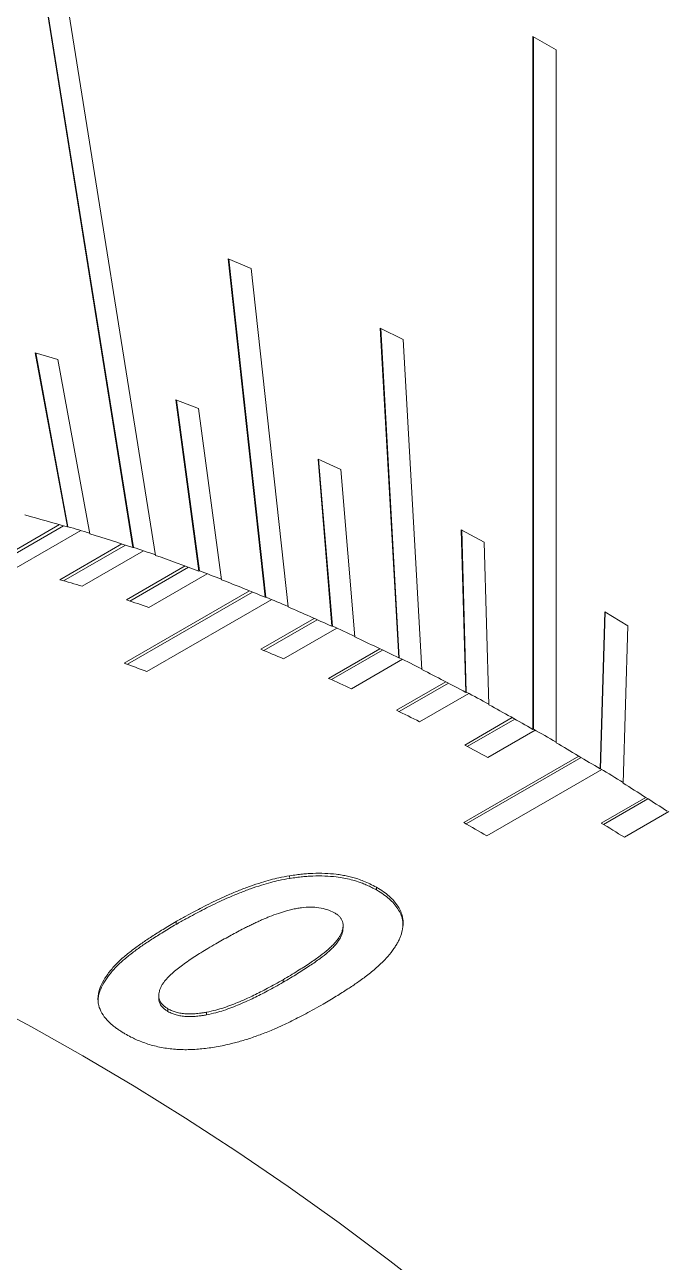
# Model space of a CAD drawing. Header units: inches. Extents: x 0.1 to 10.9, y 0 to 8.5.
# Drawn here: x 9.3309 to 9.4786, y 7.3374 to 7.6217 of the extents above; entities that cross this region are included whole.
import ezdxf

# ---------------------------------------------------------------- set-up
doc = ezdxf.new("R2010")
doc.units = ezdxf.units.IN
doc.header["$MEASUREMENT"] = 0

msp = doc.modelspace()

# ---------------------------------------------------------------- linework, layer by layer
at = {"color": 7, "linetype": 'Continuous', "lineweight": 18}
for p, q in [((9.3558123004, 7.5015689384), (9.3283207696, 7.6734770439)), ((9.3559183664, 7.501630169), (9.328443338, 7.6734350827)), ((9.3610091359, 7.4997898095), (9.3335176051, 7.671697915)), ((9.4477433567, 7.6190387946), (9.4530466576, 7.6159772642)), ((9.4477433567, 7.4598045373), (9.4477433567, 7.6190387946)), ((9.4478494227, 7.4598657679), (9.4478494227, 7.618977564)), ((9.4530466576, 7.4567430068), (9.4530466576, 7.6159772642)), ((9.3829793241, 7.5656784319), (9.3777234295, 7.5678955871)), ((9.3862145831, 7.4901532717), (9.3777234295, 7.5678955871)), ((9.3863206491, 7.4902145023), (9.3778416292, 7.5678457256)), ((9.3914704776, 7.4879361164), (9.3829793241, 7.5656784319)), ((9.4179403815, 7.549355203), (9.4126489455, 7.5520004639)), ((9.416904042, 7.4762110097), (9.4126489455, 7.5520004639)), ((9.417010108, 7.4762722403), (9.4127616114, 7.5519441407)), ((9.422195478, 7.4735657487), (9.4179403815, 7.549355203)), ((9.3385309157, 7.5447915975), (9.3333723502, 7.5463486039)), ((9.3407614281, 7.506312888), (9.3333723502, 7.5463486039)), ((9.3408674941, 7.5063741186), (9.3334966409, 7.5463110893)), ((9.3459199935, 7.5047558815), (9.3385309157, 7.5447915975)), ((9.3708966395, 7.5335022195), (9.3656673488, 7.5355014801)), ((9.3709690052, 7.4961803898), (9.3656673488, 7.5355014801)), ((9.3710750712, 7.4962416204), (9.3657878839, 7.5354553972)), ((9.3761982959, 7.4941811292), (9.3708966395, 7.5335022195)), ((9.4036180799, 7.5194922808), (9.3983414625, 7.5219248499)), ((9.4015319751, 7.483494328), (9.3983414625, 7.5219248499)), ((9.4016380411, 7.4835555586), (9.3984570352, 7.5218715698)), ((9.4068085925, 7.4810617589), (9.4036180799, 7.5194922808)), ((9.3238837297, 7.4981473612), (9.3389471033, 7.5068432616)), ((9.3248120793, 7.4979236494), (9.3398219294, 7.5065886514)), ((9.3438635679, 7.5054786233), (9.3289825305, 7.4968879833)), ((9.3408674941, 7.5063741186), (9.3407614281, 7.506312888)), ((9.4365488244, 7.502824469), (9.4312484906, 7.505679462)), ((9.4323135833, 7.4683114664), (9.4312484906, 7.505679462)), ((9.4324196494, 7.468372697), (9.4313579828, 7.5056204846)), ((9.3390242686, 7.4941903636), (9.3532686909, 7.5024134935)), ((9.3398888231, 7.4939447619), (9.3540897346, 7.5021427736)), ((9.3559183664, 7.501630169), (9.3558123004, 7.5015689384)), ((9.4376139172, 7.4654564734), (9.4365488244, 7.502824469)), ((9.3582669837, 7.5008350206), (9.3441707541, 7.4926974405)), ((9.3542998507, 7.4895437847), (9.367821061, 7.4973494133)), ((9.3551063545, 7.4892805122), (9.3685919062, 7.4970655556)), ((9.3710750712, 7.4962416204), (9.3709690052, 7.4961803898)), ((9.3728897548, 7.4955559218), (9.3594877806, 7.4878191268)), ((9.3537820509, 7.4750286677), (9.3825713532, 7.4916483781)), ((9.3545352662, 7.4747513573), (9.3832951404, 7.4913540793)), ((9.3863206491, 7.4902145023), (9.3862145831, 7.4901532717)), ((9.3876999518, 7.4896395315), (9.3590051345, 7.4730743661)), ((9.3851819132, 7.4782052497), (9.397489248, 7.4853101229)), ((9.3858858378, 7.4779170728), (9.3981687407, 7.4850078418)), ((9.4631760971, 7.450699741), (9.4642411899, 7.4868380067)), ((9.4632821631, 7.4507609716), (9.4643435924, 7.4867749338)), ((9.4642411899, 7.4868380067), (9.4695415237, 7.4835733645)), ((9.4026679803, 7.4830863061), (9.3904338173, 7.4760236741)), ((9.4016380411, 7.4835555586), (9.4015319751, 7.483494328)), ((9.4684764309, 7.4474350988), (9.4695415237, 7.4835733645)), ((9.4007509474, 7.4715270421), (9.4125464114, 7.4783364185)), ((9.4014089765, 7.4712308009), (9.4131840535, 7.4780284082)), ((9.417766077, 7.4758986419), (9.4060253038, 7.4691208379)), ((9.417010108, 7.4762722403), (9.416904042, 7.4762110097)), ((9.4163801778, 7.4641867338), (9.4277160781, 7.4707308097)), ((9.4169952265, 7.463884931), (9.4283140433, 7.4704191448)), ((9.4329679317, 7.4680806345), (9.421670591, 7.4615588186)), ((9.4324196494, 7.468372697), (9.4323135833, 7.4683114664)), ((9.4320506531, 7.4561932253), (9.4429727386, 7.4624984111)), ((9.4326252507, 7.4558881176), (9.4435329719, 7.4621850109)), ((9.4482484023, 7.4596378905), (9.4373507082, 7.4533467856)), ((9.4478494227, 7.4598657679), (9.4477433567, 7.4598045373)), ((9.4318334694, 7.4383716181), (9.4582919022, 7.4536457462)), ((9.4323698326, 7.4380652571), (9.4588161552, 7.4533323942)), ((9.4635832993, 7.4505773792), (9.4371367397, 7.4353101053)), ((9.4632821631, 7.4507609716), (9.4631760971, 7.450699741)), ((9.4634393061, 7.4382861586), (9.4736499175, 7.4441806191)), ((9.4639393966, 7.4379804239), (9.4741397789, 7.4438689793)), ((9.4789492227, 7.4409073127), (9.4687393611, 7.435013285)), ((9.391820913, 7.4261827712), (9.3918353364, 7.4255622657)), ((9.4118050476, 7.4235141332), (9.4118048003, 7.4229018705)), ((9.3657287299, 7.4156212088), (9.3657478899, 7.4149981422)), ((9.4040946794, 7.4141009346), (9.4040993194, 7.4147073873)), ((9.3903159046, 7.4016776275), (9.3903250696, 7.4022846508)), ((9.3617374577, 7.3986421881), (9.3617413477, 7.3980241972)), ((9.363854494, 7.3949781043), (9.3638549887, 7.395590224)), ((9.372723514, 7.3942021048), (9.3727299843, 7.3948107296))]:
    msp.add_line(p, q, dxfattribs=at)
at = {"color": 7, "linetype": 'Continuous', "lineweight": 18, "flags": 128}
for points in [[(9.34432899, 7.3848038505), (9.3325289302, 7.3914375023), (9.3207369576, 7.3977098523), (9.3089611538, 7.4036166019), (9.2972095894, 7.4091537027), (9.2854903182, 7.41431736), (9.2738113722, 7.4191040348), (9.2621807554, 7.4235104466), (9.2506064388, 7.4275335755), (9.2390963551, 7.4311706642), (9.2276583925, 7.4344192199), (9.2163003901, 7.4372770164), (9.2050301322, 7.439742095), (9.1938553427, 7.4418127664), (9.1827836803, 7.4434876112), (9.171822733, 7.4447654818), (9.1609800129, 7.4456455023)], [(9.4264772246, 7.3286641138), (9.4148466077, 7.3376861264), (9.4031676617, 7.3463836757), (9.3914483905, 7.3547508008), (9.3796968261, 7.3627817675), (9.3679210223, 7.3704710716), (9.3561290497, 7.3778134433), (9.34432899, 7.3848038505)]]:
    msp.add_lwpolyline(points, dxfattribs=at)
at = {"color": 7, "linetype": 'Continuous', "lineweight": 18}
for centre, radius, start, end in [((9.225600156, 7.1157917773), 0.407147217177203, 73.5696711862, 75.0043498576), ((9.2223675647, 7.10444513), 0.4190335847425949, 72.8540348373, 73.5730058623), ((9.2185972127, 7.0925981704), 0.431375786696615, 71.4527177685, 72.8331595111), ((9.2147443087, 7.0807818557), 0.4438957280774796, 70.7636828398, 71.4559120388), ((9.2103432258, 7.0684943791), 0.4568544240264334, 69.4153579731, 70.7439848265), ((9.2058617287, 7.0562696235), 0.4699689422067929, 68.7516530931, 69.4184026673), ((9.2294008746, 7.1066735595), 0.402723927721207, 73.4421072527, 74.2044913258), ((9.200826101, 7.0436058352), 0.4835012950447932, 67.4537465516, 68.7330968993), ((9.1957160702, 7.0310375944), 0.4971655038387991, 66.8140602707, 67.4566363286), ((9.2219828761, 7.0828569284), 0.4276704114562451, 71.2450826312, 71.9775234298), ((9.190050571, 7.0180651353), 0.511222767158001, 65.5639341803, 66.7966060445), ((9.1843204593, 7.0052215086), 0.5253859483376346, 64.9469399396, 65.5666667955), ((9.1780382502, 6.9920108384), 0.5399135785684727, 63.7419393176, 64.9305450318), ((9.2031505462, 7.0325721953), 0.4813774378642649, 67.1041629009, 67.7810579087), ((9.1717048714, 6.9789624519), 0.5545193277002706, 63.146315071, 63.7445149716), ((9.1973256152, 7.0489250391), 0.4539195066396668, 69.1338852186, 69.8378095833), ((9.164827514, 6.9655862041), 0.5694571860006049, 61.9838043995, 63.1309353173), ((9.1917390517, 7.0063929739), 0.5099369312897094, 65.151453515, 65.8028329801), ((9.1579159234, 6.9524055679), 0.5844436447492463, 61.4082476246, 61.9862251731), ((9.1504732051, 6.9389378839), 0.5997262822325078, 60.2856386072, 61.3938383756), ((9.1790314662, 6.9797266768), 0.5394774858113037, 63.2712695159, 63.8986476885), ((9.1430164958, 6.9256987319), 0.615026451210064, 59.7288774262, 60.2879079839), ((9.1650773462, 6.9527328473), 0.5698658604121708, 61.459163257, 62.0640347461), ((9.1350461689, 6.9122145794), 0.6305834750834024, 58.6436493326, 59.7153943568), ((9.127085185, 6.898991195), 0.6461256027217194, 58.1044504117, 58.6457718011), ((9.1186326231, 6.8855656789), 0.6618821155290129, 57.0541643386, 58.0918501433), ((9.1340350376, 6.9163896886), 0.6009567710670948, 59.710775796, 60.2946007367), ((9.1337205459, 6.8984154049), 0.6325937807795209, 58.0218720086, 58.5860655587)]:
    msp.add_arc(centre, radius, start, end, dxfattribs=at)
for points, knots in [([(9.365728729885197, 7.415621208849728), (9.366475891040542, 7.41604164633003), (9.367879481850185, 7.416831465473008), (9.369878031680859, 7.417923481362874), (9.371804563109704, 7.418942909010119), (9.373735336176983, 7.419916206238724), (9.375738201503433, 7.420874366054142), (9.377916403411794, 7.421855569106613), (9.380253517055493, 7.422833057284996), (9.382786219046361, 7.423794409196912), (9.385166782485552, 7.424586531703772), (9.387340131556536, 7.425224812579138), (9.38950478432865, 7.425745428639724), (9.39098594946689, 7.426025109361024), (9.391820913011752, 7.426182771191199)], [0, 0, 0, 0, 0.0976219065588659, 0.183389098704539, 0.2573211986089989, 0.3418631877024061, 0.4227444354013714, 0.5000324445446109, 0.5994575027730801, 0.6915669597918992, 0.7821006715535478, 0.8549690867608752, 0.918243062635866, 1, 1, 1, 1]), ([(9.365747889854855, 7.414998142230612), (9.366491294319555, 7.415416735462779), (9.367890915723486, 7.416204828721699), (9.369889807650033, 7.417296637773038), (9.37178091795984, 7.418298318111951), (9.373709710965827, 7.41926765990406), (9.37570874724471, 7.420228228011552), (9.377925602895886, 7.421229678344643), (9.380272001827748, 7.422210701881601), (9.382804144469706, 7.423172542020819), (9.385184075750441, 7.42396487289091), (9.387356643935492, 7.424603514122258), (9.389520384443864, 7.425124423798668), (9.391000840109633, 7.42540443196998), (9.391835336414692, 7.425562265662503)], [0, 0, 0, 0, 0.0971687007326336, 0.1829413190197113, 0.2573379016757509, 0.3370436801620227, 0.421745334175582, 0.5000568618937158, 0.5995122027112882, 0.6916174569541086, 0.7821465367439152, 0.8550063258085083, 0.9182706458780387, 1, 1, 1, 1]), ([(9.391820913011752, 7.426182771191199), (9.39233640965049, 7.426253560393143), (9.393316921258595, 7.426388206536333), (9.394724195184866, 7.426546449623785), (9.395988857738308, 7.426659639205804), (9.39770291876669, 7.426755319221747), (9.399886530593596, 7.426754929822577), (9.402125551058225, 7.426579609170139), (9.403855052648447, 7.426327514295039), (9.405134066089543, 7.426081236957647), (9.406357818052163, 7.425781498376581), (9.4076042927839, 7.425411650743275), (9.408911179938476, 7.424919435403681), (9.410339778337159, 7.424279429508007), (9.41129692686525, 7.4237795199006), (9.411805047620572, 7.42351413324445)], [0, 0, 0, 0, 0.0731481481224376, 0.1391330281444795, 0.1980513674437377, 0.2500393517983072, 0.3774258517336251, 0.4999747455535062, 0.5632655146980683, 0.6257497467200449, 0.6877756354491286, 0.7485286561431976, 0.8209738134640034, 0.9049604962497548, 1, 1, 1, 1]), ([(9.391835336414692, 7.425562265662503), (9.392350651794104, 7.425633193006764), (9.39333076679692, 7.425768094771774), (9.394737414531287, 7.425926721560944), (9.396001368369811, 7.426040264183325), (9.397714489352682, 7.426136416858969), (9.399896750085327, 7.426136848820412), (9.40228415144783, 7.425950364798715), (9.404296822027762, 7.425642684235354), (9.40596742609681, 7.425278505926305), (9.407378231861953, 7.42487226825993), (9.408575572183803, 7.424438338924788), (9.40962812677438, 7.423993933225117), (9.410718254620486, 7.423478781288557), (9.411436765035091, 7.423097281980615), (9.411804800257357, 7.422901870501897)], [0, 0, 0, 0, 0.0731891182640117, 0.1392035939915319, 0.1981401358189181, 0.2501349615611895, 0.3775669617492278, 0.5000965832794617, 0.5844145537993062, 0.6674427741755746, 0.7489532162690089, 0.8040365453747372, 0.8645106344743909, 0.9305996715673075, 1, 1, 1, 1]), ([(9.411805047620572, 7.42351413324445), (9.412344010566935, 7.423177168444266), (9.41338492034189, 7.422526381675544), (9.41471257901692, 7.421483654144754), (9.415831967793773, 7.420389194542177), (9.416723689638044, 7.419220666755856), (9.41739057303204, 7.417968255557903), (9.417845670500974, 7.416519689213541), (9.417965470758828, 7.414849946055301), (9.417690358745682, 7.41336366452821), (9.41729903388353, 7.412225617848522), (9.416957891962708, 7.411439702065608), (9.416541721102623, 7.410641389618831), (9.416050046733767, 7.409830814638497), (9.415248137956318, 7.4086629635819), (9.413975908036834, 7.407132384980311), (9.412055845384236, 7.405254485707491), (9.409857982794362, 7.403423665339007), (9.407528936877377, 7.401709669983505), (9.405096757366918, 7.400078788261192), (9.402450823199139, 7.398409382272864), (9.400534340467075, 7.397274767626393), (9.39952854923241, 7.396679309369945)], [0, 0, 0, 0, 0.044585854570384, 0.0861095408507624, 0.1249516261286939, 0.1668789881227122, 0.2083539324639362, 0.2499706686087317, 0.3069829743125539, 0.3668684978267853, 0.3919176370962218, 0.4176867892189118, 0.4442377137425338, 0.4716268822953457, 0.4999057451445547, 0.56465984585575, 0.6345463324299371, 0.7099961541222983, 0.7799579545525918, 0.8456875592117948, 0.9190151323839275, 0.9999999999999999, 0.9999999999999999, 0.9999999999999999, 0.9999999999999999]), ([(9.411804800257357, 7.422901870501897), (9.412343201419969, 7.422565225549189), (9.413382943198723, 7.421915108413038), (9.414708934979009, 7.420873449858731), (9.415826133635479, 7.419779877504672), (9.416717674908254, 7.418612220510474), (9.417377131447473, 7.417360787656491), (9.417828374844179, 7.415993704075978), (9.417847187268588, 7.415038953514234), (9.417857384911475, 7.4145214122838)], [0, 0, 0, 0, 0.1490107482576002, 0.2877644240126915, 0.4175362940605566, 0.5577127103806577, 0.6963351288180641, 0.8353925125909627, 1, 1, 1, 1]), ([(9.40209994679502, 7.417668568407363), (9.401550150771726, 7.417924619051327), (9.400483813950617, 7.418421232737421), (9.39859226161656, 7.418860362629431), (9.396586517339841, 7.41899430470793), (9.394848119157869, 7.41887908459457), (9.39340860647427, 7.418662906189708), (9.39226062388002, 7.418421495793091), (9.39085474589834, 7.418056675195368), (9.389147192615628, 7.417515082424375), (9.387601302173916, 7.416936856265312), (9.386400236808985, 7.416446151044826), (9.385569652477512, 7.416089720155191), (9.384705152250383, 7.415702978133812), (9.38380686385865, 7.415285799302375), (9.382874760748827, 7.41483821332085), (9.381908787227166, 7.414360246888013), (9.380263098614618, 7.413523090455141), (9.37787453543166, 7.412252088459537), (9.375876011418521, 7.411117858566183), (9.374821933325372, 7.410519633638526)], [0, 0, 0, 0, 0.064398261909709, 0.124901299718743, 0.1840968125609897, 0.2477000654995279, 0.2836969443289757, 0.3198460154816931, 0.3591338818254808, 0.4243437199022739, 0.4975141395338414, 0.5272448910714901, 0.5587580008700329, 0.592068519774934, 0.6271891878866247, 0.6641308725513713, 0.7029029099171097, 0.7435133737838675, 0.8647216985620858, 1, 1, 1, 1]), ([(9.390325069614798, 7.402284650846251), (9.391444705718696, 7.402949542867658), (9.393549437429012, 7.40419943050215), (9.396386078792185, 7.406023215189446), (9.39872629772832, 7.407659952141766), (9.400359606056774, 7.408947581065989), (9.401435362079274, 7.409930137885511), (9.402132195994367, 7.41064855334553), (9.402724127715297, 7.411352082287475), (9.403210676357356, 7.41204078705245), (9.403592540764414, 7.412714542584093), (9.403892149044951, 7.413434319340642), (9.404082888541286, 7.414186279242789), (9.404121952662567, 7.414955844144159), (9.403987807732243, 7.415638223355548), (9.40370509100402, 7.41623570063293), (9.403325078687429, 7.416743763712401), (9.402777028035493, 7.417220353444424), (9.402343132252886, 7.417507584238153), (9.40209994679502, 7.417668568407363)], [0, 0, 0, 0, 0.152245839909159, 0.2861971366462471, 0.4020497105605852, 0.5001078704536788, 0.5473330173850571, 0.592121900378554, 0.6346126520418827, 0.6749670113314845, 0.7133737171221949, 0.7500515876238544, 0.7954278753090596, 0.8368595268310569, 0.8750584441947741, 0.9068013673818607, 0.9375429128290198, 0.9649946923904661, 1, 1, 1, 1]), ([(9.35398389414259, 7.38984060500946), (9.353717325674367, 7.390000819325675), (9.353178481645802, 7.390324678063204), (9.352416075964866, 7.390829151766177), (9.351700237755912, 7.391347946311677), (9.351044283921237, 7.391874202917346), (9.350447828798131, 7.392407919722943), (9.349563723564028, 7.393299178884564), (9.348582554166859, 7.394599882583979), (9.347950957515767, 7.396140546759091), (9.347746631230462, 7.397487812522509), (9.347790709798701, 7.398640431439777), (9.348086135015489, 7.400038596046681), (9.348782467319554, 7.401709103653478), (9.350001104491668, 7.403626710175866), (9.351584330236356, 7.405534528494499), (9.353491843852119, 7.407355360243727), (9.355621435313171, 7.409062786373225), (9.357824035769717, 7.410676289589603), (9.360205543833628, 7.412262186782923), (9.362820079731295, 7.41390289338243), (9.36472459497563, 7.415028005660941), (9.365728729885197, 7.415621208849728)], [0, 0, 0, 0, 0.0219121217399999, 0.0442933705983589, 0.066174030854379, 0.0876059905566751, 0.108644457963884, 0.1293477894781526, 0.1900054493727228, 0.2499695021786877, 0.2878412150601661, 0.3261509670375763, 0.3660625513771874, 0.4296561892088175, 0.4986061323205728, 0.5707356667803409, 0.641013029989483, 0.7104200410548377, 0.779640937405111, 0.8446744401535966, 0.9181062911134059, 1, 1, 1, 1]), ([(9.347803442810868, 7.39709720673728), (9.347804969427408, 7.397403943871617), (9.347808468403418, 7.398106979536866), (9.348111376112733, 7.399431924703538), (9.348799913159366, 7.401100135246888), (9.35002655947597, 7.403016594295712), (9.351609474818948, 7.404921912663183), (9.353522750188624, 7.406743151533293), (9.355650427144692, 7.408448209642712), (9.357853728104104, 7.410060888655936), (9.360231834905763, 7.411643798724224), (9.362843474317962, 7.413282392069751), (9.364745337828467, 7.414405896121645), (9.365747889854855, 7.414998142230612)], [0, 0, 0, 0, 0.0439028649055535, 0.1006245295402468, 0.1908414988729574, 0.2884760911600239, 0.3912174204263746, 0.4906417153523445, 0.589505501478011, 0.6874864594436678, 0.7797619105531439, 0.8839032655900614, 1, 1, 1, 1]), ([(9.390315904612686, 7.401677627536859), (9.391435558857165, 7.402342508167003), (9.393540321776543, 7.403592372670299), (9.396377143580427, 7.405416042124836), (9.398717643264732, 7.407052602075336), (9.400351290936975, 7.408340022067197), (9.40142742804635, 7.40932236792964), (9.402124546522401, 7.410040591721752), (9.402716949320912, 7.410743900414659), (9.403203532053615, 7.411432360293169), (9.403587156670397, 7.412105833206744), (9.40388235287261, 7.412825303294075), (9.404070912594232, 7.413489389068664), (9.404073916975177, 7.413934607501099), (9.40407503965259, 7.414100976775509)], [0, 0, 0, 0, 0.1851179931237487, 0.3479908994745428, 0.4888562631459415, 0.6080832422695353, 0.6655017903476182, 0.7199566151643214, 0.7716153233745453, 0.8206741882949707, 0.8673622834075092, 0.9119452412184691, 0.9670956877351028, 1, 1, 1, 1]), ([(9.374821933325372, 7.410519633638526), (9.374225800976799, 7.410168025482776), (9.373088861720895, 7.409497440979307), (9.371496172085356, 7.408524304439283), (9.370019648108729, 7.407591310903377), (9.36860065740961, 7.406648311660747), (9.367229985813749, 7.405679131823863), (9.36595156633605, 7.404702214494422), (9.364768562476602, 7.403717386482085), (9.363726497772731, 7.402711789751232), (9.362960587409928, 7.401795801509779), (9.362446388638785, 7.401014517552125), (9.362101948256784, 7.400342212131516), (9.361805289189153, 7.399495112106662), (9.36167785958246, 7.398492867628038), (9.361948297132058, 7.397393252540179), (9.36248363595805, 7.396655741498158), (9.362959783369435, 7.39621991598888), (9.363218038098166, 7.396013429881292), (9.363518306826366, 7.395803820110476), (9.363734766203866, 7.395666494998214), (9.363854988677959, 7.395590224037158)], [0, 0, 0, 0, 0.0828567692481372, 0.158023824409353, 0.2255217071260482, 0.2957921243061142, 0.3685709954257022, 0.4365051907013763, 0.5023823937664739, 0.5708819559179477, 0.6344003460453144, 0.6742721357383142, 0.7123948226893213, 0.7531416213678539, 0.8207516342503778, 0.8818647418963148, 0.9397576832470907, 0.9542105451744637, 0.9687620638634584, 0.9826503152168982, 1, 1, 1, 1]), ([(9.372729984348187, 7.39481072959506), (9.373454828121162, 7.394964385319855), (9.374809139825794, 7.395251478558886), (9.376730152317142, 7.395845358416258), (9.3785339642986, 7.396493427087807), (9.380362139202617, 7.397226397242293), (9.382040726911193, 7.397960974053659), (9.383636485609708, 7.398712430989023), (9.385167002209652, 7.399476091912849), (9.386799735071836, 7.400329679782547), (9.38853622664511, 7.401272388292835), (9.389714410656685, 7.401939093854004), (9.390325069614798, 7.402284650846251)], [0, 0, 0, 0, 0.1052071475628147, 0.1965710083573221, 0.2966544341052285, 0.3949632054476297, 0.499970884686198, 0.5837110192416028, 0.6755322019962927, 0.7754924120478935, 0.8836365386045344, 1, 1, 1, 1]), ([(9.372723514007568, 7.394202104815617), (9.373448104501565, 7.39435592234729), (9.374801991693358, 7.394643328251357), (9.376722435248762, 7.395237506229765), (9.378525838863961, 7.395885804690277), (9.380353682326035, 7.396618965186456), (9.382032029404025, 7.397353679963134), (9.3836276142413, 7.398105236812187), (9.385158009167766, 7.398868968738865), (9.386790651870317, 7.399722609325782), (9.388527082837978, 7.400665353189114), (9.389705252724045, 7.401332066424504), (9.390315904612688, 7.401677627536859)], [0, 0, 0, 0, 0.1051926397379615, 0.1965509743669858, 0.2966326227578133, 0.3949419557678238, 0.4999518214835145, 0.5836944973287251, 0.675518975852938, 0.7754831033868944, 0.8836316658828041, 0.9999999999999999, 0.9999999999999999, 0.9999999999999999, 0.9999999999999999]), ([(9.39952854923241, 7.396679309369945), (9.398844980310896, 7.396292820175638), (9.397520876357062, 7.395544173105546), (9.39556353050736, 7.394480420538672), (9.39370848628374, 7.393506908853578), (9.391953569716076, 7.392624953028377), (9.390164480381182, 7.391769541804875), (9.388466645645018, 7.39101119367821), (9.386838290154788, 7.390330283500719), (9.385399282816808, 7.389764847747784), (9.383977716370843, 7.38924279723824), (9.382573551420347, 7.388764074689711), (9.38118671445666, 7.388328732994708), (9.379817424802454, 7.387936301586332), (9.377771320245426, 7.387409700660695), (9.37507822005687, 7.386837258629002), (9.372247383627903, 7.386433792160434), (9.370080228552599, 7.38625672567042), (9.368532004723551, 7.386194451296995), (9.367027530903192, 7.38620003175103), (9.364947155785877, 7.386304041867704), (9.362286953015829, 7.38665609336745), (9.359729794700282, 7.387319251462105), (9.357819044178079, 7.387992181444129), (9.356514812328275, 7.388526010057306), (9.355242509838364, 7.389149717126629), (9.354438861444242, 7.389590861265717), (9.35398389414259, 7.38984060500946)], [0, 0, 0, 0, 0.0540564528070052, 0.1047097968314934, 0.1519740983308811, 0.195866681943047, 0.2364091949463878, 0.2835532546152298, 0.3175491919549244, 0.3504745066566785, 0.3823567278529258, 0.4132261754696039, 0.4431162516057852, 0.4720637488061322, 0.5001091695432639, 0.5704566275885318, 0.6348997310030087, 0.6652039622823815, 0.6943997919661975, 0.722642023621526, 0.7501015933018669, 0.8120470104842332, 0.874974898325365, 0.906266171928862, 0.9374909660090484, 0.9646119288836823, 1, 1, 1, 1]), ([(9.361774585915915, 7.398023195780062), (9.3617666024632, 7.397962376074702), (9.36171147288031, 7.397542386740878), (9.361972202637043, 7.396779063479038), (9.362483780404373, 7.396042591799598), (9.362960598476068, 7.395607121638225), (9.363218310000375, 7.395400847510058), (9.363518237940026, 7.395191460708912), (9.363734423800423, 7.395054289510461), (9.363854493951585, 7.394978104294169)], [0, 0, 0, 0, 0.0545926671778807, 0.3769886385311356, 0.6823216549662748, 0.758539096456068, 0.8352746183924454, 0.9085111235591512, 1, 1, 1, 1]), ([(9.363854493951585, 7.394978104294169), (9.36417666702915, 7.394813976966405), (9.36476975207662, 7.394511836686047), (9.36577916482801, 7.394158664931006), (9.366873211174033, 7.393937134166122), (9.368033395270123, 7.393817040873159), (9.36923628956434, 7.393793753301266), (9.370241745357802, 7.393848530404985), (9.371112804788009, 7.393946229770034), (9.371878549075104, 7.394057432263442), (9.372427024650634, 7.394151340730254), (9.372723514007568, 7.394202104815617)], [0, 0, 0, 0, 0.1356101156664529, 0.2496432429902726, 0.3699209029041959, 0.4995691585172378, 0.6207289766949556, 0.7497043260176779, 0.8185242752749611, 0.9018996955866394, 1, 1, 1, 1]), ([(9.363854988677959, 7.395590224037158), (9.36417751507449, 7.39542589174842), (9.364771233762593, 7.395123382707511), (9.365781547641445, 7.394769666440052), (9.366876436087837, 7.394547623604094), (9.36803742044599, 7.394427052764087), (9.36924105008528, 7.394403331604003), (9.370247075398522, 7.394457792634755), (9.371118575501166, 7.394555253403124), (9.371884657544202, 7.394666258886632), (9.372433371387478, 7.394760036911046), (9.372729984348187, 7.39481072959506)], [0, 0, 0, 0, 0.1356714064544564, 0.2497490137859553, 0.3700561791093677, 0.4997139737157357, 0.6208625205664365, 0.7498063279587242, 0.8186021073308505, 0.9019434871739187, 1, 1, 1, 1])]:
    msp.add_open_spline(points, degree=3, knots=knots, dxfattribs=at)

doc.saveas('drawing.dxf')
